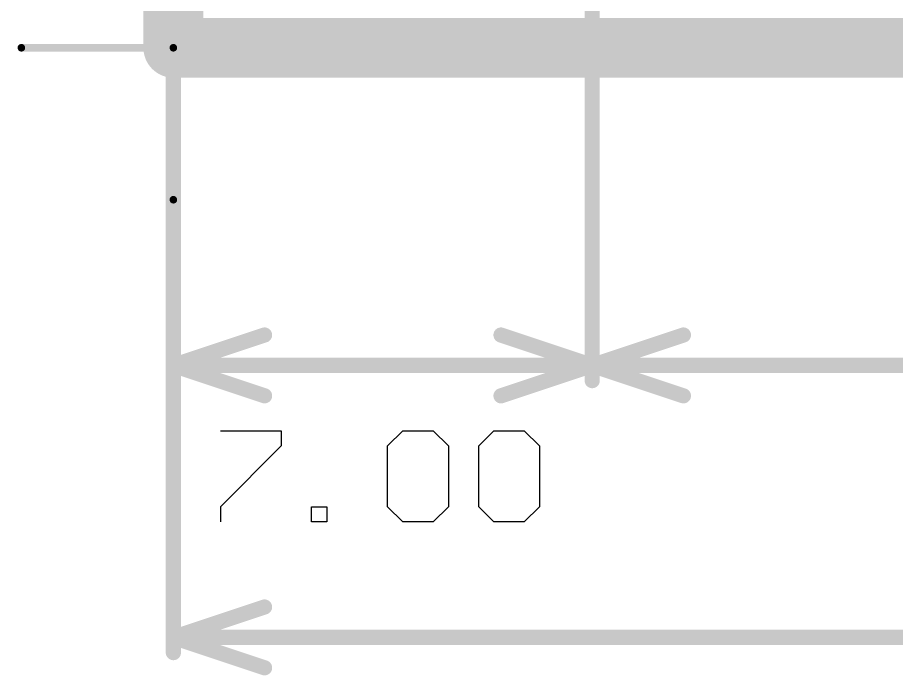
# Model space of a CAD drawing. Header units: millimetres. Extents: x 5 to 399, y 5 to 287.
# Drawn here: x 153.11 to 167.8, y 100.87 to 111.87 of the extents above; entities that cross this region are included whole.
import ezdxf

# ---------------------------------------------------------------- set-up
doc = ezdxf.new("R2010")
doc.units = ezdxf.units.MM
for name, color, linetype in [('KeepOutLayer', 6, 'Continuous'), ('Mechanical1', 6, 'Continuous'), ('Mechanical2', 216, 'Continuous'), ('Mechanical3', 76, 'Continuous')]:
    doc.layers.add(name, color=color, linetype=linetype)

msp = doc.modelspace()

# ---------------------------------------------------------------- linework, layer by layer
at = {"layer": 'KeepOutLayer', "const_width": 1}
for points in [[(155.712, 111.362), (155.712, 191.362)], [(155.712, 111.362), (249.712, 111.362)]]:
    msp.add_lwpolyline(points, dxfattribs=at)
at = {"layer": 'KeepOutLayer', "const_width": 0.5}
msp.add_lwpolyline([(155.462, 111.362, 1), (155.962, 111.362, 1)], format="xyb", close=True, dxfattribs=at)
msp.add_lwpolyline([(155.462, 111.362, 1), (155.962, 111.362, 1)], format="xyb", close=True, dxfattribs=at)
at = {"layer": 'Mechanical1', "const_width": 0.127}
for points in [[(153.172, 111.362), (155.712, 111.362)], [(155.712, 108.822), (155.712, 111.362)]]:
    msp.add_lwpolyline(points, dxfattribs=at)
at = {"layer": 'Mechanical1', "const_width": 0.0635}
for points in [[(153.141, 111.362, 1), (153.204, 111.362, 1)], [(155.681, 111.362, 1), (155.744, 111.362, 1)], [(155.681, 111.362, 1), (155.744, 111.362, 1)], [(155.681, 108.822, 1), (155.744, 108.822, 1)]]:
    msp.add_lwpolyline(points, format="xyb", close=True, dxfattribs=at)
at = {"layer": 'Mechanical2', "const_width": 0.254}
for points in [[(155.712, 191.362), (155.712, 111.362)], [(155.712, 111.362), (249.712, 111.362)]]:
    msp.add_lwpolyline(points, dxfattribs=at)
at = {"layer": 'Mechanical2', "const_width": 0.127}
msp.add_lwpolyline([(155.649, 111.362, 1), (155.776, 111.362, 1)], format="xyb", close=True, dxfattribs=at)
msp.add_lwpolyline([(155.649, 111.362, 1), (155.776, 111.362, 1)], format="xyb", close=True, dxfattribs=at)
at = {"layer": 'Mechanical3'}
for p, q in [((156.5, 104.961), (157.515, 104.961)), ((157.515, 104.961), (157.515, 104.707)), ((159.293, 104.707), (159.547, 104.961)), ((159.547, 104.961), (160.055, 104.961)), ((160.055, 104.961), (160.309, 104.707)), ((160.816, 104.707), (161.07, 104.961)), ((161.07, 104.961), (161.578, 104.961)), ((161.578, 104.961), (161.832, 104.707)), ((157.515, 104.707), (156.5, 103.691)), ((159.293, 103.691), (159.293, 104.707)), ((160.309, 104.707), (160.309, 103.691)), ((160.816, 103.691), (160.816, 104.707)), ((161.832, 104.707), (161.832, 103.691)), ((156.5, 103.691), (156.5, 103.437)), ((158.023, 103.437), (158.023, 103.691)), ((158.023, 103.691), (158.277, 103.691)), ((158.277, 103.691), (158.277, 103.437)), ((159.547, 103.437), (159.293, 103.691)), ((160.309, 103.691), (160.055, 103.437)), ((161.07, 103.437), (160.816, 103.691)), ((161.832, 103.691), (161.578, 103.437)), ((158.277, 103.437), (158.023, 103.437)), ((160.055, 103.437), (159.547, 103.437)), ((161.578, 103.437), (161.07, 103.437))]:
    msp.add_line(p, q, dxfattribs=at)
at = {"layer": 'Mechanical3', "const_width": 0.254}
for points in [[(162.712, 105.799), (162.712, 113.558)], [(162.712, 105.799), (162.712, 113.558)], [(155.712, 101.253), (155.712, 110.981)], [(155.712, 105.799), (155.712, 110.981)], [(155.712, 106.053), (157.236, 106.561)], [(161.188, 106.561), (162.712, 106.053)], [(162.712, 106.053), (164.236, 106.561)], [(155.712, 106.053), (157.236, 105.545)], [(155.712, 106.053), (159.212, 106.053)], [(159.212, 106.053), (162.712, 106.053)], [(161.188, 105.545), (162.712, 106.053)], [(162.712, 106.053), (164.236, 105.545)], [(162.712, 106.053), (198.472, 106.053)], [(155.712, 101.507), (157.236, 102.015)], [(155.712, 101.507), (157.236, 100.999)], [(155.712, 101.507), (198.472, 101.507)]]:
    msp.add_lwpolyline(points, dxfattribs=at)
at = {"layer": 'Mechanical3', "const_width": 0.127}
for points in [[(155.649, 110.981, 1), (155.776, 110.981, 1)], [(155.649, 110.981, 1), (155.776, 110.981, 1)], [(157.173, 106.561, 1), (157.3, 106.561, 1)], [(161.125, 106.561, 1), (161.252, 106.561, 1)], [(164.173, 106.561, 1), (164.3, 106.561, 1)], [(155.649, 106.053, 1), (155.776, 106.053, 1)], [(155.649, 106.053, 1), (155.776, 106.053, 1)], [(155.649, 106.053, 1), (155.776, 106.053, 1)], [(159.149, 106.053, 1), (159.276, 106.053, 1)], [(159.149, 106.053, 1), (159.276, 106.053, 1)], [(162.649, 106.053, 1), (162.776, 106.053, 1)], [(162.649, 106.053, 1), (162.776, 106.053, 1)], [(162.649, 106.053, 1), (162.776, 106.053, 1)], [(162.649, 106.053, 1), (162.776, 106.053, 1)], [(162.649, 106.053, 1), (162.776, 106.053, 1)], [(162.649, 106.053, 1), (162.776, 106.053, 1)], [(155.649, 105.799, 1), (155.776, 105.799, 1)], [(162.649, 105.799, 1), (162.776, 105.799, 1)], [(162.649, 105.799, 1), (162.776, 105.799, 1)], [(157.173, 105.545, 1), (157.3, 105.545, 1)], [(161.125, 105.545, 1), (161.252, 105.545, 1)], [(164.173, 105.545, 1), (164.3, 105.545, 1)], [(157.173, 102.015, 1), (157.3, 102.015, 1)], [(155.649, 101.507, 1), (155.776, 101.507, 1)], [(155.649, 101.507, 1), (155.776, 101.507, 1)], [(155.649, 101.507, 1), (155.776, 101.507, 1)], [(155.649, 101.253, 1), (155.776, 101.253, 1)], [(157.173, 100.999, 1), (157.3, 100.999, 1)]]:
    msp.add_lwpolyline(points, format="xyb", close=True, dxfattribs=at)

doc.saveas('drawing.dxf')
